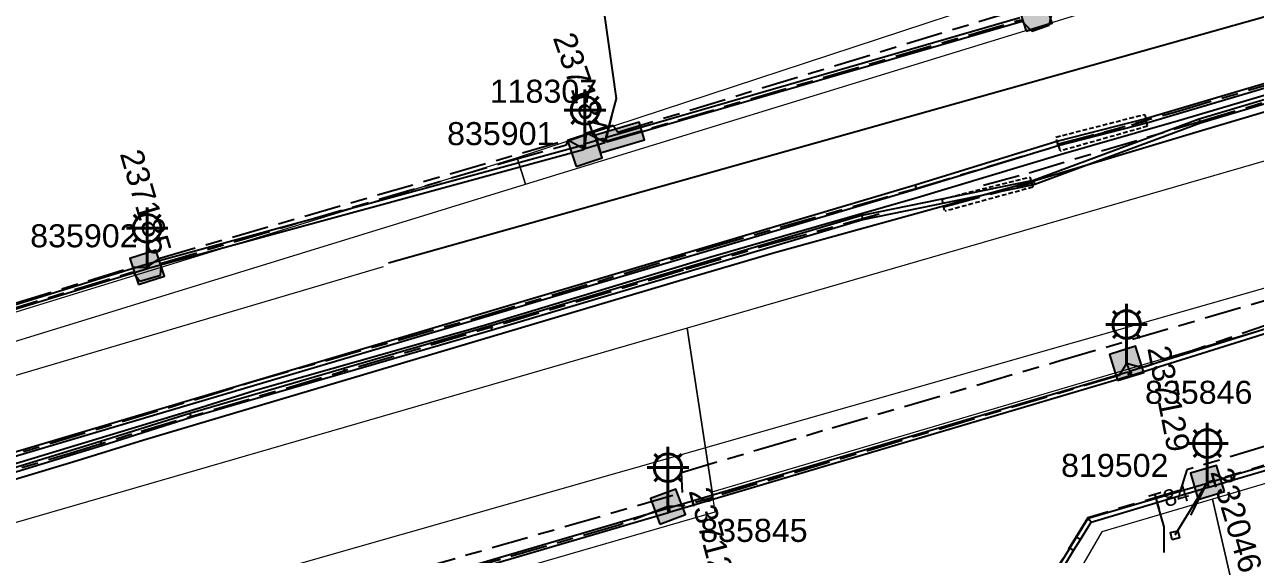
# Model space of a CAD drawing. Header units: metres. Extents: x 303957 to 307239, y 6268736 to 6272503.
# Drawn here: x 305825 to 305958.5, y 6269728.3 to 6269785.8 of the extents above; entities that cross this region are included whole.
import ezdxf
from ezdxf.enums import TextEntityAlignment as Align

# ---------------------------------------------------------------- set-up
doc = ezdxf.new("R2010")
doc.units = ezdxf.units.M
doc.linetypes.add('Cable Exist UG', pattern=[8.2, 4, -1.2, 1.8, -1.2])
doc.linetypes.add('DASHED', pattern=[0.75, 0.5, -0.25])
doc.layers.get('0').update_dxf_attribs({"color": 6})
for name, color, linetype in [('_User Miscellaneous1', 7, 'Continuous'), ('Duct_SP_EXT', 7, 'Continuous'), ('Equip_SP_SL_EXT', 7, 'Continuous'), ('Mains_HV_MOD', 3, 'Continuous'), ('Mains_LV_EXT', 7, 'Continuous'), ('Mains_SL_EXT', 7, 'Continuous'), ('Mains_SL_MOD', 3, 'Continuous'), ('Mains_TR_EXT', 7, 'Continuous'), ('Mains_TR_MOD', 3, 'Continuous'), ('Services_SP_EXT', 7, 'Continuous'), ('SupportsUG_SP_LV_EXT', 7, 'Continuous'), ('SupportsUG_SP_LV_SL_EXT', 7, 'Continuous'), ('Trench_SP_EXT', 7, 'Continuous')]:
    doc.layers.add(name, color=color, linetype=linetype)
doc.layers.add('Cadastre Land Parcels_SP_EXT', color=9, linetype='Continuous', lineweight=5)
doc.layers.add('Cadastre Roads_SP_NEW', color=2, linetype='Continuous', lineweight=5)
doc.layers.add('UNKNOWN_FEATURES', color=1, linetype='DASHED', plot=False)
doc.styles.add('COLUMN_LABEL', font='arial.ttf')
doc.styles.add('iecARIAL', font='arial.ttf', dxfattribs={"height": 2})
doc.styles.add('POLE_LABEL', font='arial.ttf')
doc.styles.get("Standard").update_dxf_attribs({"font": 'arial.ttf'})
doc.linetypes.add('Cable P UG', pattern='A,6,-0.5,["P",Standard,S=1.7,R=0,X=0.5,Y=-1],-2.9', length=9.4)

# ---------------------------------------------------------------- blocks, each defined once
blk = doc.blocks.new('COLUMN_EXT')
blk.add_hatch(color=256).paths.add_polyline_path([(-1.49, 1.48), (-1.49, -1.49), (1.48, -1.49), (1.48, 1.48)])
blk.add_lwpolyline([(-1.49, -1.49), (1.48, -1.49), (1.48, 1.48), (-1.49, 1.48)], close=True)
for tag, height, style, flags, p in [('ASSET_NUM', 2.5, 'COLUMN_LABEL', 8, (2, 2)), ('STRUCTURE_PLANT_NUMBER', 0.2, 'POLE_LABEL', 9, (1.81, 0.03)), ('STREET_CODE', 0.2, 'COLUMN_LABEL', 9, (1.81, -0.2))]:
    blk.add_attdef(tag, text='', height=height, dxfattribs=dict(style=style, flags=flags)).set_placement(p, align=Align.MIDDLE_LEFT)
at = {"flags": 9}
for tag, p in [('COLUMN_TYPE', (1.81, -0.4)), ('OWNED_BY', (1.81, -0.6)), ('STATE', (1.81, -0.8)), ('USAGE', (1.81, -1)), ('LEGEND', (1.81, -1.2)), ('LOCATION', (1.81, -1.4)), ('STREETNAME', (1.81, -1.6)), ('SUBURB', (1.81, -1.8)), ('NOTES', (1.81, -2))]:
    blk.add_attdef(tag, text='', height=0.2, dxfattribs=at).set_placement(p, align=Align.MIDDLE_LEFT)
at = {"flags": 1}
blk.add_attdef('Z', (1.81, -2.35), '', height=0.2, dxfattribs=at)
blk = doc.blocks.new('SL_LANTERN_EXT')
at = {"lineweight": 40}
for p, q in [((-1.46, 5.68), (-1.06, 5.28)), ((0, 1.97), (0, 6.47)), ((1.46, 5.68), (1.06, 5.28)), ((-2.25, 4.22), (2.25, 4.22)), ((-1.46, 2.76), (-1.06, 3.16)), ((0, 0), (0, 2.72)), ((1.46, 2.76), (1.06, 3.16))]:
    blk.add_line(p, q, dxfattribs=at)
blk.add_circle((0, 4.22), 1.5, dxfattribs=at)
at = {"style": 'iecARIAL', "flags": 8}
blk.add_attdef('ASSET_NUM', (1.5, 1.5), '', height=2.5, dxfattribs=at)
for tag, p, height, flags in [('CONSTRUCTED_VOLTAGE', (0.98, -0.65), 0.2, 9), ('CONTROL_TYPE', (0.98, -0.85), 0.2, 9), ('LANTERN_PURPOSE', (0.98, -1.05), 0.2, 9), ('LANTERN_TYPE', (0.98, -1.25), 0.2, 9), ('NO_PHASES', (0.98, -1.45), 0.2, 9), ('LNUMBER', (2.18, -3.25), 2.5, 8), ('OPERATING_VOLTAGE', (0.98, -1.65), 0.2, 9), ('ORIENTATION', (0.98, -1.85), 0.2, 9), ('OWNED_BY', (0.98, -2.05), 0.2, 9), ('STATE', (0.98, -2.25), 0.2, 9), ('USAGE', (0.98, -2.45), 0.2, 9), ('CEXIST', (0.98, -2.65), 0.2, 9), ('CNEW', (0.98, -2.85), 0.2, 9), ('CNUMBER', (0.98, -3.05), 0.2, 9), ('CREMOVE', (0.98, -3.25), 0.2, 9), ('CREPLACE', (0.98, -3.45), 0.2, 9), ('LKINGHEIGHT', (0.98, -3.65), 0.2, 9), ('LBRACKET', (0.98, -3.85), 0.2, 9), ('LBRACKETVOCAB', (0.98, -4.05), 0.2, 9), ('LCATEGORY', (0.98, -4.25), 0.2, 9), ('LCHARGE1', (0.98, -4.45), 0.2, 9), ('LCHARGE1PERCENT', (0.98, -4.65), 0.2, 9), ('LCHARGE2', (0.98, -4.85), 0.2, 9), ('LCHARGE2PERCENT', (0.98, -5.05), 0.2, 9), ('LCHARGE3', (0.98, -5.25), 0.2, 9), ('LCHARGE3PERCENT', (0.98, -5.45), 0.2, 9), ('LEXIST', (0.98, -5.65), 0.2, 9), ('LLAMP', (0.98, -5.85), 0.2, 9), ('LLAMPVOCAB', (0.98, -6.05), 0.2, 9), ('LMAST', (0.98, -6.25), 0.2, 9), ('LMASTVOCAB', (0.98, -6.45), 0.2, 9), ('LNEW', (0.98, -6.65), 0.2, 9), ('LANTNUMBER', (0.98, -6.85), 0.2, 9), ('LOUTREACH', (0.98, -7.25), 0.2, 9), ('LOUTREACHVOCAB', (0.98, -7.45), 0.2, 9), ('LRATECODE', (0.98, -7.65), 0.2, 9), ('LREMOVE', (0.98, -7.85), 0.2, 9), ('LREPLACE', (0.98, -8.05), 0.2, 9), ('STREETNAME', (0.98, -9.25), 0.2, 9), ('SUBURB', (0.98, -9.45), 0.2, 1), ('LTYPE', (0.98, -8.25), 0.2, 9), ('LTYPEVOCAB', (0.98, -8.45), 0.2, 9), ('LEGEND', (0.98, -8.65), 0.2, 9), ('LOCATION', (0.98, -8.85), 0.2, 9), ('NOTES', (0.98, -9.05), 0.2, 9)]:
    blk.add_attdef(tag, p, '', height=height, dxfattribs=dict(flags=flags))
blk = doc.blocks.new('CCP_EXT')
at = {"flags": 9}
for tag, p in [('LEGEND', (0, -1.4)), ('STATE', (0, -1.8)), ('LIFE_SUPPORT', (0, -1.6)), ('NOTES', (0, -2))]:
    blk.add_attdef(tag, text='', height=0.2, dxfattribs=at).set_placement(p, align=Align.MIDDLE_LEFT)
blk.add_wipeout([(0, 0.57), (0.57, 0), (0, -0.57), (-0.57, 0)])
blk.add_lwpolyline([(-0.57, 0), (0, 0.57), (0.57, 0), (0, -0.57), (-0.57, 0)])
at = {"flags": 1}
blk.add_attdef('Z', (0, 0), '', height=0.2, dxfattribs=at)
at = {"flags": 9}
for tag, p in [('CCP_TYPE', (0, 0)), ('CONSTRUCTED_VOLTAGE', (0, -0.2)), ('OPERATING_VOLTAGE', (0, -0.6)), ('ORIENTATION', (0, -0.8)), ('OWNED_BY', (0, -1)), ('NO_PHASES', (0, -0.4)), ('USAGE', (0, -1.2))]:
    blk.add_attdef(tag, text='', height=0.2, dxfattribs=at).set_placement(p, align=Align.MIDDLE_LEFT)
blk = doc.blocks.new('PILLAR_EXT')
blk.add_hatch(color=256).paths.add_polyline_path([(-2.475, 0.99), (-2.475, -0.99), (2.475, -0.99), (2.475, 0.99)])
blk.add_lwpolyline([(-2.475, -0.99), (2.475, -0.99), (2.475, 0.99), (-2.475, 0.99)], close=True)
at = {"style": 'iecARIAL', "flags": 8}
blk.add_attdef('ASSET_NUM', (1.5, 3.5), '', height=2.5, dxfattribs=at)
for tag, p, flags in [('OWNED_BY', (0, -0.2), 9), ('STATE', (0, -0.4), 9), ('SUPPORT_TYPE', (0, -0.6), 9), ('USAGE', (0, -0.8), 9), ('LEGEND', (0, -1), 9), ('LOCATION', (0, -1.2), 9), ('NOTES', (0, -1.4), 9), ('STREETNAME', (0, -1.8), 9), ('SUBURB', (0, -2), 1), ('PARENT', (0, -1.6), 9)]:
    blk.add_attdef(tag, p, '', height=0.2, dxfattribs=dict(flags=flags))

msp = doc.modelspace()

# ---------------------------------------------------------------- linework, layer by layer
at = {"layer": '_User Miscellaneous1', "color": 253, "linetype": 'Continuous', "flags": 128}
msp.add_lwpolyline([(306055.59, 6269869.46), (306063.21, 6269846.64), (306063.21, 6269846.64, -0.264114), (306060.56, 6269827.46), (306060.56, 6269827.46), (306053.2, 6269822.06), (306034.11, 6269810.42), (306019.05, 6269804.24), (305998.19, 6269797.57), (305864.47, 6269759.92)], format="xyb", dxfattribs=at)
at = {"layer": 'Cadastre Land Parcels_SP_EXT', "linetype": 'Continuous'}
for points in [[(305913.44, 6269739.21), (305938.19, 6269746.52), (306097.83, 6269793.68), (306108.72, 6269796.94), (306103.63, 6269814.95), (305965.24, 6269772.68), (305896.87, 6269752.9), (305899.58, 6269735.11), (305913.44, 6269739.21)], [(305952.83, 6269791.14), (305951.48, 6269795.43), (305878.44, 6269771.37), (305879.34, 6269768.51), (305952.83, 6269791.14)], [(305826.95, 6269752.39), (305879.34, 6269768.51), (305878.44, 6269771.37), (305800.46, 6269747.37), (305801.36, 6269744.51), (305826.95, 6269752.39)], [(305976.2, 6269704.47), (305978.26, 6269705.08), (305970.43, 6269739.2), (305953.9, 6269734.31), (305961.73, 6269700.2), (305976.2, 6269704.47)], [(305961.73, 6269700.2), (305953.9, 6269734.31), (305941.88, 6269730.76), (305938.21, 6269724.47), (305944.92, 6269695.23), (305961.73, 6269700.2)]]:
    msp.add_lwpolyline(points, close=True, dxfattribs=at)
msp.add_lwpolyline([(305821.45, 6269710.23), (305899.9, 6269732.95), (305899.58, 6269735.11), (305896.87, 6269752.9), (305815.78, 6269729.41)], dxfattribs=at)
at = {"layer": 'Cadastre Roads_SP_NEW', "color": 252, "flags": 128}
msp.add_lwpolyline([(305651.35, 6269758.82), (305662.42, 6269716.56), (305662.42, 6269716.56, 0.372825), (305677.31, 6269706.24), (305677.31, 6269706.24), (305821.09, 6269746.91), (305863.91, 6269759.59)], format="xyb", dxfattribs=at)
at = {"layer": 'Duct_SP_EXT'}
for p, q in [((306032.4, 6269800.91), (305946.6, 6269775.61)), ((306032.54, 6269800.45), (305946.74, 6269775.15)), ((306002.61, 6269790.6), (305952.44, 6269775.58)), ((306002.74, 6269790.14), (305952.59, 6269775.12)), ((305932.96, 6269786.57), (305888.02, 6269773.53)), ((305933.11, 6269786.12), (305888.15, 6269773.07)), ((305952.44, 6269775.58), (305934.44, 6269768.92)), ((305952.59, 6269775.12), (305934.59, 6269768.46)), ((305946.61, 6269775.61), (305937, 6269773.14)), ((305946.73, 6269775.15), (305937.13, 6269772.67)), ((305946.6, 6269775.61), (305946.67, 6269775.38)), ((305946.61, 6269775.61), (305946.67, 6269775.38)), ((305946.74, 6269775.15), (305946.67, 6269775.38)), ((305946.73, 6269775.15), (305946.67, 6269775.38)), ((305952.44, 6269775.58), (305952.51, 6269775.35)), ((305952.59, 6269775.12), (305952.51, 6269775.35)), ((305887.78, 6269773.47), (305885.64, 6269772.81)), ((305887.78, 6269773.47), (305887.85, 6269773.24)), ((305888.02, 6269773.53), (305888.08, 6269773.3)), ((305885.51, 6269772.72), (305838.41, 6269759.87)), ((305885.63, 6269772.25), (305838.54, 6269759.41)), ((305885.51, 6269772.72), (305885.57, 6269772.48)), ((305885.63, 6269772.25), (305885.57, 6269772.48)), ((305885.64, 6269772.81), (305885.71, 6269772.58)), ((305885.78, 6269772.35), (305885.71, 6269772.58)), ((305887.92, 6269773.01), (305885.78, 6269772.35)), ((305887.92, 6269773.01), (305887.85, 6269773.24)), ((305888.15, 6269773.07), (305888.08, 6269773.3)), ((305937, 6269773.14), (305921.62, 6269768.42)), ((305937.13, 6269772.67), (305921.76, 6269767.96)), ((305937, 6269773.14), (305937.07, 6269772.91)), ((305937.13, 6269772.67), (305937.07, 6269772.91)), ((305921.62, 6269768.42), (305802.59, 6269733.1)), ((305934.23, 6269768.86), (305915.82, 6269765.1)), ((305934.33, 6269768.39), (305915.94, 6269764.63)), ((305921.62, 6269768.42), (305921.69, 6269768.19)), ((305921.76, 6269767.96), (305921.69, 6269768.19)), ((305934.44, 6269768.92), (305934.22, 6269768.86)), ((305934.22, 6269768.86), (305934.28, 6269768.63)), ((305934.23, 6269768.86), (305934.28, 6269768.63)), ((305934.33, 6269768.39), (305934.28, 6269768.63)), ((305934.34, 6269768.4), (305934.28, 6269768.63)), ((305934.59, 6269768.46), (305934.34, 6269768.4)), ((305934.44, 6269768.92), (305934.52, 6269768.69)), ((305934.59, 6269768.46), (305934.52, 6269768.69)), ((305921.76, 6269767.96), (305802.73, 6269732.65)), ((305915.82, 6269765.1), (305875.57, 6269753.12)), ((305915.94, 6269764.63), (305875.71, 6269752.66)), ((305915.82, 6269765.1), (305915.88, 6269764.86)), ((305915.94, 6269764.63), (305915.88, 6269764.86)), ((305945, 6269748.24), (305993.53, 6269763.45)), ((305945.14, 6269747.78), (305993.68, 6269763)), ((305838.15, 6269759.79), (305806.85, 6269750.15)), ((305838.29, 6269759.34), (305806.99, 6269749.7)), ((305838.41, 6269759.87), (305838.15, 6269759.79)), ((305838.15, 6269759.79), (305838.22, 6269759.57)), ((305838.15, 6269759.79), (305838.22, 6269759.57)), ((305838.29, 6269759.34), (305838.22, 6269759.57)), ((305838.29, 6269759.34), (305838.22, 6269759.57)), ((305838.54, 6269759.41), (305838.29, 6269759.34)), ((305838.41, 6269759.87), (305838.47, 6269759.64)), ((305838.54, 6269759.41), (305838.47, 6269759.64)), ((305875.57, 6269753.12), (305859.63, 6269748.52)), ((305875.71, 6269752.66), (305859.76, 6269748.05)), ((305875.57, 6269753.12), (305875.64, 6269752.89)), ((305875.71, 6269752.66), (305875.64, 6269752.89)), ((305859.63, 6269748.52), (305842.91, 6269743.63)), ((305859.76, 6269748.05), (305843.05, 6269743.17)), ((305859.63, 6269748.52), (305859.7, 6269748.28)), ((305859.76, 6269748.05), (305859.7, 6269748.28)), ((305894.88, 6269733.39), (305944.7, 6269748.15)), ((305944.7, 6269748.15), (305944.77, 6269747.92)), ((305944.93, 6269748.22), (305945, 6269748.24)), ((305944.93, 6269748.22), (305945, 6269747.99)), ((305945, 6269748.24), (305945.07, 6269748.01)), ((305945.14, 6269747.78), (305945.07, 6269748.01)), ((305895.01, 6269732.93), (305944.84, 6269747.69)), ((305944.84, 6269747.69), (305944.77, 6269747.92)), ((305945.07, 6269747.76), (305945, 6269747.99)), ((305945.07, 6269747.76), (305945.14, 6269747.78)), ((305842.91, 6269743.63), (305833.2, 6269740.58)), ((305843.05, 6269743.17), (305833.34, 6269740.12)), ((305842.91, 6269743.63), (305842.98, 6269743.4)), ((305843.05, 6269743.17), (305842.98, 6269743.4)), ((305833.2, 6269740.58), (305797.56, 6269729.67)), ((305833.34, 6269740.12), (305797.7, 6269729.21)), ((305833.2, 6269740.58), (305833.27, 6269740.35)), ((305833.34, 6269740.12), (305833.27, 6269740.35)), ((305955.88, 6269736.84), (305969.96, 6269741.01)), ((305956.01, 6269736.38), (305970.1, 6269740.55)), ((305940.39, 6269732.25), (305953.3, 6269736.07)), ((305953.3, 6269736.07), (305953.36, 6269736.09)), ((305953.3, 6269736.07), (305953.37, 6269735.84)), ((305953.36, 6269736.09), (305955.88, 6269736.84)), ((305953.36, 6269736.09), (305953.43, 6269735.86)), ((305953.36, 6269736.09), (305953.43, 6269735.86)), ((305953.5, 6269735.63), (305956.01, 6269736.38)), ((305955.88, 6269736.84), (305955.88, 6269736.84)), ((305955.88, 6269736.84), (305955.95, 6269736.61)), ((305955.88, 6269736.84), (305955.95, 6269736.61)), ((305956.01, 6269736.38), (305955.95, 6269736.61)), ((305956.01, 6269736.38), (305955.95, 6269736.61)), ((305956.01, 6269736.38), (305956.01, 6269736.38)), ((305953.43, 6269735.61), (305953.37, 6269735.84)), ((305953.5, 6269735.63), (305953.43, 6269735.86)), ((305953.5, 6269735.63), (305953.43, 6269735.86)), ((305953.43, 6269735.61), (305953.5, 6269735.63)), ((305846.49, 6269719.21), (305894.72, 6269733.35)), ((305894.72, 6269733.35), (305894.79, 6269733.12)), ((305894.72, 6269733.35), (305894.88, 6269733.39)), ((305894.72, 6269733.35), (305894.79, 6269733.12)), ((305894.88, 6269733.39), (305894.95, 6269733.16)), ((305846.63, 6269718.75), (305894.86, 6269732.89)), ((305894.86, 6269732.89), (305894.79, 6269733.12)), ((305894.86, 6269732.89), (305894.79, 6269733.12)), ((305894.86, 6269732.89), (305895.01, 6269732.93)), ((305895.01, 6269732.93), (305894.95, 6269733.16)), ((305939.13, 6269730.19), (305940.39, 6269732.25)), ((305940.39, 6269732.25), (305940.54, 6269732.04)), ((305940.7, 6269731.84), (305940.54, 6269732.04)), ((305939.54, 6269729.94), (305940.7, 6269731.84)), ((305938.4, 6269728.99), (305939.13, 6269730.19)), ((305938.81, 6269728.74), (305939.54, 6269729.94)), ((305939.13, 6269730.19), (305939.13, 6269730.19)), ((305939.13, 6269730.19), (305939.34, 6269730.06)), ((305939.13, 6269730.19), (305939.34, 6269730.06)), ((305939.54, 6269729.94), (305939.34, 6269730.06)), ((305939.54, 6269729.94), (305939.34, 6269730.06)), ((305939.54, 6269729.94), (305939.54, 6269729.94)), ((305935.72, 6269724.6), (305938.4, 6269728.99)), ((305936.23, 6269724.52), (305938.81, 6269728.74)), ((305938.4, 6269728.99), (305938.6, 6269728.86)), ((305938.81, 6269728.74), (305938.6, 6269728.86))]:
    msp.add_line(p, q, dxfattribs=at)
msp.add_lwpolyline([(305948.62, 6269728.53), (305948.62, 6269731.3), (305947.9, 6269733.82)], dxfattribs=at)
at = {"layer": 'Mains_HV_MOD', "linetype": 'Cable P UG'}
for points in [[(305812.13, 6269732.94), (305830.22, 6269738.37), (305837.92, 6269740.76), (305897.01, 6269758.33), (305906.23, 6269761.07), (305929.29, 6269767.44), (305929.29, 6269767.44), (305934.25, 6269768.8), (305952.81, 6269774.37), (306027.79, 6269796.7), (306060.79, 6269806.11), (306082.6, 6269812.47), (306105.86, 6269819.12), (306109.11, 6269821.41), (306109.15, 6269821.45), (306109.15, 6269821.45, 0.191334), (306112.38, 6269827.65), (306112.38, 6269827.65), (306112.38, 6269827.74), (306112.09, 6269831.78), (306112.09, 6269831.78, 0.091323), (306111.98, 6269832.68), (306111.98, 6269832.68), (306054.24, 6270018.09)], [(305804.46, 6269732.3), (305844.06, 6269744.26), (305850.03, 6269746.14), (305874.61, 6269753.14), (305899.43, 6269760.62), (305907.23, 6269762.87), (305921.85, 6269767.06), (305937.46, 6269771.76), (305940.85, 6269772.73), (305940.85, 6269772.73), (305950.2, 6269775.42), (305982.03, 6269784.83), (305992.47, 6269787.98), (306045.87, 6269803.58), (306056.49, 6269806.73), (306084.75, 6269815.1), (306098.86, 6269819.29), (306104.83, 6269821.17), (306104.83, 6269821.17, 0.430103), (306110.09, 6269831.42), (306110.09, 6269831.42), (306052.4, 6270017.14)]]:
    msp.add_lwpolyline(points, format="xyb", dxfattribs=at)
at = {"layer": 'Mains_LV_EXT', "linetype": 'Cable Exist UG'}
for points in [[(305888.04, 6269773.17), (305933.04, 6269786.35), (305934.29, 6269785.12), (305936.16, 6269785.78), (305936.55, 6269787.49), (305951.08, 6269791.26)], [(305806.85, 6269749.89), (305836.7, 6269758.99), (305837.47, 6269757.99), (305839.71, 6269758.64), (305839.83, 6269759.95), (305877.36, 6269770.96), (305883.78, 6269772.77), (305883.93, 6269773.21), (305886.18, 6269773.99), (305887.94, 6269773.11)], [(305969.83, 6269741.04), (305953.32, 6269736.14)]]:
    msp.add_lwpolyline(points, dxfattribs=at)
at = {"layer": 'Mains_SL_EXT', "linetype": 'Cable Exist UG'}
for points in [[(305944.56, 6269749.06), (305943.75, 6269747.76), (305896.49, 6269733.58), (305894.79, 6269733.52)], [(305894.79, 6269733.52), (305889.47, 6269731.49), (305889.47, 6269731.49), (305848.52, 6269719.63), (305846.18, 6269719.47)]]:
    msp.add_lwpolyline(points, dxfattribs=at)
at = {"layer": 'Mains_SL_MOD', "linetype": 'Cable Exist UG'}
for points in [[(305885.78, 6269772.32), (305885.93, 6269774.08), (305885.93, 6269774.08), (305888.83, 6269774.91), (305889.34, 6269774.14), (305933.03, 6269787.55), (305934.62, 6269786.98)], [(305838.27, 6269759.5), (305839.64, 6269760.48), (305883.92, 6269773.34), (305885.78, 6269772.32)], [(305991.88, 6269764.35), (305946.26, 6269748.56), (305944.56, 6269749.06)], [(305781.59, 6269742.58), (305783.34, 6269743.64), (305805.1, 6269749.79), (305805.37, 6269750.66), (305807.54, 6269751.29), (305808.37, 6269750.78), (305836.59, 6269759.49), (305838.27, 6269759.5)]]:
    msp.add_lwpolyline(points, dxfattribs=at)
at = {"layer": 'Mains_TR_EXT', "linetype": 'Cable Exist UG'}
for points in [[(305804.16, 6269733.25), (305843.77, 6269745.22), (305849.74, 6269747.1), (305874.33, 6269754.1), (305899.15, 6269761.57), (305906.95, 6269763.83), (305921.57, 6269768.02), (305937.18, 6269772.72), (305940.57, 6269773.69)], [(305568.82, 6269655.39), (305582.69, 6269659.64), (305607.2, 6269666.48), (305706.54, 6269701.04), (305738.14, 6269710.39), (305746.54, 6269712.9), (305760.78, 6269717.15), (305769.95, 6269719.96), (305774.9, 6269721.39), (305784.52, 6269724.97), (305792.01, 6269727.6), (305796.38, 6269729.12), (305804.47, 6269731.57), (305811.84, 6269733.89), (305829.93, 6269739.33), (305837.63, 6269741.71), (305896.73, 6269759.28), (305905.95, 6269762.03), (305918.1, 6269765.39)]]:
    msp.add_lwpolyline(points, dxfattribs=at)
at = {"layer": 'Mains_TR_MOD', "linetype": 'Cable Exist UG'}
for points in [[(305940.57, 6269773.69), (305949.92, 6269776.38), (305981.75, 6269785.79), (305992.18, 6269788.93), (306045.59, 6269804.54), (306056.21, 6269807.69), (306084.46, 6269816.06), (306098.57, 6269820.24), (306104.54, 6269822.12), (306104.54, 6269822.12, 0.431297), (306109.14, 6269831.1), (306109.14, 6269831.1), (306051.46, 6270016.79), (306051.46, 6270016.79, -0.333496), (306053.67, 6270025.96), (306053.67, 6270025.96), (306067.73, 6270030.29), (306104.87, 6270041.57), (306104.87, 6270041.57, -0.242577), (306109.57, 6270037.48), (306109.57, 6270037.48), (306121.37, 6269999.26), (306128.73, 6269975.58)], [(305929.03, 6269768.4), (305933.97, 6269769.76), (305952.52, 6269775.33), (306027.51, 6269797.66), (306060.51, 6269807.07), (306082.33, 6269813.43), (306105.42, 6269820.04), (306108.5, 6269822.2), (306108.5, 6269822.2, 0.191335), (306111.38, 6269827.75), (306111.38, 6269827.75), (306111.09, 6269831.78), (306111.09, 6269831.78, 0.101126), (306111.03, 6269832.39), (306111.03, 6269832.39), (306053.24, 6270017.92)]]:
    msp.add_lwpolyline(points, format="xyb", dxfattribs=at)
at = {"layer": 'Services_SP_EXT'}
for points in [[(305889.22, 6269777.8), (305886.65, 6269796.05)], [(305887.94, 6269773.11), (305889.22, 6269777.8)]]:
    msp.add_lwpolyline(points, dxfattribs=at)
at = {"layer": 'Trench_SP_EXT', "linetype": 'Cable Exist UG'}
for points in [[(305888.01, 6269773.05), (305889.17, 6269777.8)], [(305937.16, 6269772.89), (305946.59, 6269775.34)], [(305924.73, 6269766.06), (305934.24, 6269768.64)], [(305944.56, 6269749.06), (305945, 6269747.99)], [(305953.32, 6269736.14), (305951.23, 6269732.07)]]:
    msp.add_lwpolyline(points, dxfattribs=at)
at = {"layer": 'UNKNOWN_FEATURES'}
for points in [[(305937.34, 6269772.18), (305936.89, 6269773.62), (305946.53, 6269776.09), (305946.82, 6269774.8), (305937.34, 6269772.1)], [(305924.79, 6269765.65), (305924.55, 6269766.9), (305934.05, 6269769.28), (305934.39, 6269768.19), (305924.83, 6269765.57)]]:
    msp.add_lwpolyline(points, dxfattribs=at)

# ---------------------------------------------------------------- block references
at = {"layer": 'Equip_SP_SL_EXT'}
ref = msp.add_blockref('SL_LANTERN_EXT', (305885.78, 6269772.32), dxfattribs=at)
ref.add_attrib('ASSET_NUM', '237184', dxfattribs={"layer": '0', "height": 2.5, "rotation": 289.1633, "style": 'iecARIAL'}).set_placement((305887.28, 6269773.82), align=Align.MIDDLE_RIGHT)
ref = msp.add_blockref('SL_LANTERN_EXT', (305838.27, 6269759.5), dxfattribs=at)
ref.add_attrib('ASSET_NUM', '237185', dxfattribs={"layer": '0', "height": 2.5, "rotation": 286.3941, "style": 'iecARIAL'}).set_placement((305839.77, 6269761), align=Align.MIDDLE_RIGHT)
ref = msp.add_blockref('SL_LANTERN_EXT', (305944.56, 6269749.06), dxfattribs=at)
ref.add_attrib('ASSET_NUM', '237129', dxfattribs={"layer": '0', "height": 2.5, "rotation": 281.1547, "style": 'iecARIAL'}).set_placement((305946.06, 6269750.56), align=Align.BOTTOM_LEFT)
ref = msp.add_blockref('SL_LANTERN_EXT', (305953.32, 6269736.14), dxfattribs=at)
ref.add_attrib('ASSET_NUM', '232046', dxfattribs={"layer": '0', "height": 2.5, "rotation": 286.5119, "style": 'iecARIAL'}).set_placement((305954.82, 6269737.64), align=Align.MIDDLE_LEFT)
ref = msp.add_blockref('SL_LANTERN_EXT', (305894.79, 6269733.52), dxfattribs=at)
ref.add_attrib('ASSET_NUM', '237128', dxfattribs={"layer": '0', "height": 2.5, "rotation": 284.8341, "style": 'iecARIAL'}).set_placement((305896.29, 6269735.02), align=Align.BOTTOM_LEFT)
at = {"layer": 'SupportsUG_SP_LV_EXT'}
ref = msp.add_blockref('PILLAR_EXT', (305889.57, 6269773.58), dxfattribs=dict(at, rotation=16.6262094889084))
ref.add_attrib('ASSET_NUM', '118307', dxfattribs={"layer": '0', "height": 2.5}).set_placement((305875.45, 6269778.6), align=Align.MIDDLE_LEFT)
at = {"layer": 'SupportsUG_SP_LV_SL_EXT'}
ref = msp.add_blockref('COLUMN_EXT', (305934.62, 6269786.98), dxfattribs=dict(at, rotation=17.43522634959565))
ref.add_attrib('ASSET_NUM', '835900', dxfattribs={"layer": '0', "height": 2.5, "style": 'COLUMN_LABEL'}).set_placement((305933.57, 6269790.51), align=Align.MIDDLE_RIGHT)
ref = msp.add_blockref('COLUMN_EXT', (305885.78, 6269772.32), dxfattribs=dict(at, rotation=18.12266212386038))
ref.add_attrib('ASSET_NUM', '835901', dxfattribs={"layer": '0', "height": 2.5, "style": 'COLUMN_LABEL'}).set_placement((305882.47, 6269775.25), align=Align.TOP_RIGHT)
ref = msp.add_blockref('COLUMN_EXT', (305838.27, 6269759.5), dxfattribs=dict(at, rotation=18.07548328900723))
ref.add_attrib('ASSET_NUM', '835902', dxfattribs={"layer": '0', "height": 2.5, "style": 'COLUMN_LABEL'}).set_placement((305837.23, 6269762.91), align=Align.MIDDLE_RIGHT)
ref = msp.add_blockref('COLUMN_EXT', (305944.56, 6269749.06), dxfattribs=dict(at, rotation=17.31164602945391))
ref.add_attrib('ASSET_NUM', '835846', dxfattribs={"layer": '0', "height": 2.5, "style": 'COLUMN_LABEL'}).set_placement((305946.56, 6269745.92), align=Align.MIDDLE_LEFT)
ref = msp.add_blockref('COLUMN_EXT', (305953.32, 6269736.14), dxfattribs=dict(at, rotation=106.5118501119992))
ref.add_attrib('ASSET_NUM', '819502', dxfattribs={"layer": '0', "height": 2.5, "style": 'COLUMN_LABEL'}).set_placement((305937.45, 6269739.24), align=Align.TOP_LEFT)
ref = msp.add_blockref('COLUMN_EXT', (305894.79, 6269733.52), dxfattribs=dict(at, rotation=20.44988656693978))
ref.add_attrib('ASSET_NUM', '835845', dxfattribs={"layer": '0', "height": 2.5, "style": 'COLUMN_LABEL'}).set_placement((305898.29, 6269730.93), align=Align.MIDDLE_LEFT)

# ---------------------------------------------------------------- texts
at = {"layer": 'Mains_LV_EXT'}
msp.add_text('T84', height=1.8, rotation=16.5119, dxfattribs=at).set_placement((305947.37, 6269733))

# ---------------------------------------------------------------- next in the draw order: block references
at = {"layer": 'Services_SP_EXT', "rotation": 58.51185017341288}
msp.add_blockref('CCP_EXT', (305949.81, 6269730.41), dxfattribs=at)

# ---------------------------------------------------------------- next in the draw order: linework, layer by layer
at = {"layer": 'Cadastre Roads_SP_NEW', "color": 252, "flags": 128}
msp.add_lwpolyline([(305841.87, 6269723.63), (306133.07, 6269806.83)], dxfattribs=at)
at = {"layer": 'Duct_SP_EXT'}
msp.add_line((305940.7, 6269731.84), (305953.43, 6269735.61), dxfattribs=at)
at = {"layer": 'Mains_HV_MOD', "linetype": 'Cable Exist UG'}
msp.add_lwpolyline([(305783.19, 6269700.84), (305784.83, 6269702.12), (305789.55, 6269703.75), (305789.55, 6269703.75), (305820.58, 6269713.09), (305896.35, 6269735.04), (305896.26, 6269737.23), (305904.85, 6269739.78), (305904.85, 6269739.78), (305912.59, 6269742.06), (305937.34, 6269749.37), (306092.86, 6269795.03), (306093.41, 6269797.59), (306102.88, 6269800.24), (306093.31, 6269833.57), (306126.23, 6269843.23), (306136.46, 6269846.36)], dxfattribs=at)
at = {"layer": 'Mains_LV_EXT', "linetype": 'Cable Exist UG'}
msp.add_lwpolyline([(305969.83, 6269741.04), (305967.48, 6269742.42), (305967.48, 6269742.42), (305951.11, 6269737.51), (305950.41, 6269735.28), (305950.41, 6269735.28), (305940.35, 6269732.3), (305935.69, 6269724.66), (305935.86, 6269723.74)], dxfattribs=at)
at = {"layer": 'Services_SP_EXT'}
msp.add_lwpolyline([(305953.32, 6269736.14), (305949.81, 6269730.41)], dxfattribs=at)

doc.saveas('drawing.dxf')
